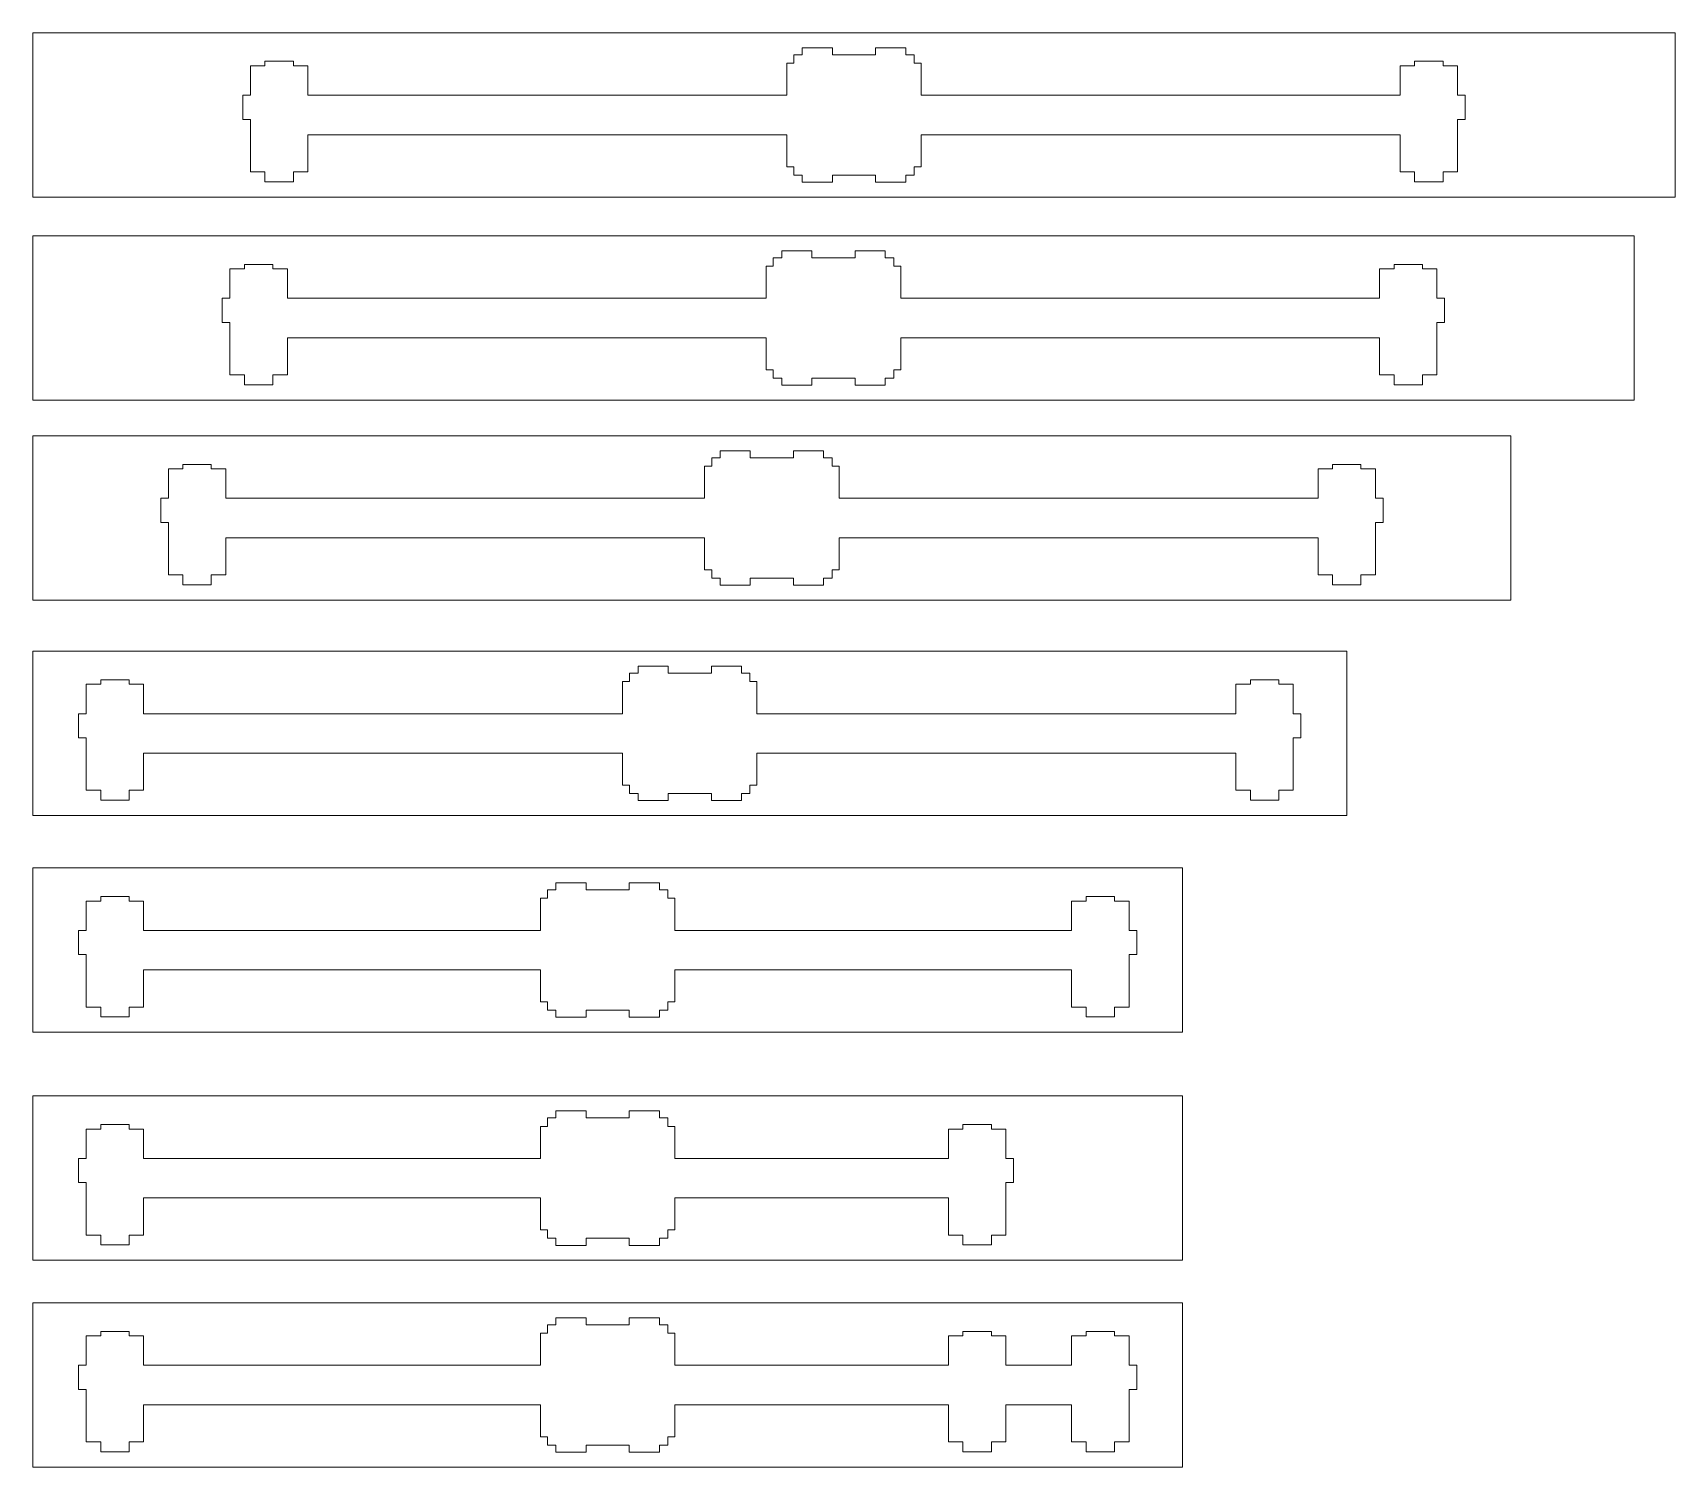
# Model space of a CAD drawing. Header units: millimetres. Extents: x -489 to 489, y -241 to 468.
# Drawn here: x 298.4 to 488.9, y -71.3 to 95.1 of the extents above; entities that cross this region are included whole.
import ezdxf

# ---------------------------------------------------------------- set-up
doc = ezdxf.new("R2010")
doc.units = ezdxf.units.MM
doc.header["$MEASUREMENT"] = 0
doc.layers.add('Layer 1', color=7, linetype='Continuous')

msp = doc.modelspace()

# ---------------------------------------------------------------- linework, layer by layer
at = {"layer": 'Layer 1', "color": 250, "lineweight": 9}
for points in [[(298.4269, 76.0051), (488.9269, 76.0051), (488.9269, 95.0551), (298.4269, 95.0551), (298.4269, 76.0051)], [(298.4269, 52.4551), (484.1639, 52.4551), (484.1639, 71.5051), (298.4269, 71.5051), (298.4269, 52.4551)], [(298.4269, 29.26), (469.8769, 29.26), (469.8769, 48.31), (298.4269, 48.31), (298.4269, 29.26)], [(298.4269, 4.2793), (450.8269, 4.2793), (450.8269, 23.3293), (298.4269, 23.3293), (298.4269, 4.2793)], [(298.4269, -20.856), (431.7769, -20.856), (431.7769, -1.806), (298.4269, -1.806), (298.4269, -20.856)], [(298.4269, -47.3027), (431.7769, -47.3027), (431.7769, -28.2527), (298.4269, -28.2527), (298.4269, -47.3027)], [(298.4269, -71.3027), (431.7769, -71.3027), (431.7769, -52.2527), (298.4269, -52.2527), (298.4269, -71.3027)]]:
    msp.add_lwpolyline(points, close=True, dxfattribs=at)
for points in [[(328.6529, 91.7531), (328.6529, 91.7531), (325.3509, 91.7531), (325.3509, 91.7531)], [(325.3509, 91.7531), (325.3509, 91.7531), (325.3509, 91.2197), (325.3509, 91.2197)], [(328.6529, 91.2197), (328.6529, 91.2197), (328.6529, 91.7531), (328.6529, 91.7531)], [(386.6919, 91.5347), (386.6919, 91.5347), (385.8791, 91.5347), (385.8791, 91.5347)], [(385.8791, 87.8161), (385.8791, 87.8161), (385.8791, 91.5347), (385.8791, 91.5347)], [(386.6919, 92.5151), (386.6919, 92.5151), (386.6919, 91.5347), (386.6919, 91.5347)], [(386.6919, 92.5151), (386.6919, 92.5151), (387.6724, 92.5151), (387.6724, 92.5151)], [(391.1725, 93.3279), (391.1725, 93.3279), (387.6724, 93.3279), (387.6724, 93.3279)], [(387.6724, 93.3279), (387.6724, 93.3279), (387.6724, 92.5151), (387.6724, 92.5151)], [(391.1725, 92.5151), (391.1725, 92.5151), (391.1725, 93.3279), (391.1725, 93.3279)], [(396.1814, 92.5151), (396.1814, 92.5151), (391.1725, 92.5151), (391.1725, 92.5151)], [(399.6815, 93.3279), (399.6815, 93.3279), (396.1814, 93.3279), (396.1814, 93.3279)], [(396.1814, 93.3279), (396.1814, 93.3279), (396.1814, 92.5151), (396.1814, 92.5151)], [(399.6815, 92.5151), (399.6815, 92.5151), (399.6815, 93.3279), (399.6815, 93.3279)], [(400.6619, 92.5151), (400.6619, 92.5151), (399.6815, 92.5151), (399.6815, 92.5151)], [(400.6619, 92.5151), (400.6619, 92.5151), (400.6619, 91.5347), (400.6619, 91.5347)], [(400.6619, 91.5347), (400.6619, 91.5347), (401.4747, 91.5347), (401.4747, 91.5347)], [(401.4747, 87.8161), (401.4747, 87.8161), (401.4747, 91.5347), (401.4747, 91.5347)], [(458.7009, 91.2197), (458.7009, 91.2197), (458.7009, 91.7531), (458.7009, 91.7531)], [(458.7009, 91.7531), (458.7009, 91.7531), (462.0029, 91.7531), (462.0029, 91.7531)], [(462.0029, 91.7531), (462.0029, 91.7531), (462.0029, 91.2197), (462.0029, 91.2197)], [(325.3509, 91.2197), (325.3509, 91.2197), (323.6745, 91.2197), (323.6745, 91.2197)], [(323.6745, 91.2197), (323.6745, 91.2197), (323.6745, 87.8161), (323.6745, 87.8161)], [(330.3293, 91.2197), (330.3293, 91.2197), (328.6529, 91.2197), (328.6529, 91.2197)], [(330.3293, 87.8161), (330.3293, 87.8161), (330.3293, 91.2197), (330.3293, 91.2197)], [(457.0245, 87.8161), (457.0245, 87.8161), (457.0245, 91.2197), (457.0245, 91.2197)], [(457.0245, 91.2197), (457.0245, 91.2197), (458.7009, 91.2197), (458.7009, 91.2197)], [(462.0029, 91.2197), (462.0029, 91.2197), (463.6793, 91.2197), (463.6793, 91.2197)], [(463.6793, 91.2197), (463.6793, 91.2197), (463.6793, 87.8161), (463.6793, 87.8161)], [(323.6745, 87.8161), (323.6745, 87.8161), (322.7855, 87.8161), (322.7855, 87.8161)], [(322.7855, 87.8161), (322.7855, 87.8161), (322.7855, 85.0221), (322.7855, 85.0221)], [(385.8791, 87.8161), (385.8791, 87.8161), (330.3293, 87.8161), (330.3293, 87.8161)], [(401.4747, 87.8161), (401.4747, 87.8161), (457.0245, 87.8161), (457.0245, 87.8161)], [(463.6793, 87.8161), (463.6793, 87.8161), (464.5683, 87.8161), (464.5683, 87.8161)], [(464.5683, 87.8161), (464.5683, 87.8161), (464.5683, 85.0221), (464.5683, 85.0221)], [(322.7855, 85.0221), (322.7855, 85.0221), (323.6745, 85.0221), (323.6745, 85.0221)], [(323.6745, 85.0221), (323.6745, 85.0221), (323.6745, 78.9261), (323.6745, 78.9261)], [(464.5683, 85.0221), (464.5683, 85.0221), (463.6793, 85.0221), (463.6793, 85.0221)], [(463.6793, 85.0221), (463.6793, 85.0221), (463.6793, 78.9261), (463.6793, 78.9261)], [(330.3293, 78.9261), (330.3293, 78.9261), (330.3293, 83.2441), (330.3293, 83.2441)], [(330.3293, 83.2441), (330.3293, 83.2441), (385.8791, 83.2441), (385.8791, 83.2441)], [(385.8791, 83.2441), (385.8791, 83.2441), (385.8791, 79.5255), (385.8791, 79.5255)], [(401.4747, 79.5255), (401.4747, 79.5255), (401.4747, 83.2441), (401.4747, 83.2441)], [(457.0245, 83.2441), (457.0245, 83.2441), (401.4747, 83.2441), (401.4747, 83.2441)], [(457.0245, 78.9261), (457.0245, 78.9261), (457.0245, 83.2441), (457.0245, 83.2441)], [(323.6745, 78.9261), (323.6745, 78.9261), (325.3509, 78.9261), (325.3509, 78.9261)], [(325.3509, 78.9261), (325.3509, 78.9261), (325.3509, 77.7831), (325.3509, 77.7831)], [(328.6529, 77.7831), (328.6529, 77.7831), (328.6529, 78.9261), (328.6529, 78.9261)], [(328.6529, 78.9261), (328.6529, 78.9261), (330.3293, 78.9261), (330.3293, 78.9261)], [(385.8791, 79.5255), (385.8791, 79.5255), (386.6919, 79.5255), (386.6919, 79.5255)], [(386.6919, 79.5255), (386.6919, 79.5255), (386.6919, 78.5451), (386.6919, 78.5451)], [(386.6919, 78.5451), (386.6919, 78.5451), (387.6724, 78.5451), (387.6724, 78.5451)], [(387.6724, 78.5451), (387.6724, 78.5451), (387.6724, 77.7323), (387.6724, 77.7323)], [(391.1725, 77.7323), (391.1725, 77.7323), (391.1725, 78.5451), (391.1725, 78.5451)], [(391.1725, 78.5451), (391.1725, 78.5451), (396.1814, 78.5451), (396.1814, 78.5451)], [(396.1814, 78.5451), (396.1814, 78.5451), (396.1814, 77.7323), (396.1814, 77.7323)], [(399.6815, 77.7323), (399.6815, 77.7323), (399.6815, 78.5451), (399.6815, 78.5451)], [(400.6619, 78.5451), (400.6619, 78.5451), (399.6815, 78.5451), (399.6815, 78.5451)], [(400.6619, 78.5451), (400.6619, 78.5451), (400.6619, 79.5255), (400.6619, 79.5255)], [(400.6619, 79.5255), (400.6619, 79.5255), (401.4747, 79.5255), (401.4747, 79.5255)], [(458.7009, 78.9261), (458.7009, 78.9261), (457.0245, 78.9261), (457.0245, 78.9261)], [(458.7009, 77.7831), (458.7009, 77.7831), (458.7009, 78.9261), (458.7009, 78.9261)], [(463.6793, 78.9261), (463.6793, 78.9261), (462.0029, 78.9261), (462.0029, 78.9261)], [(462.0029, 78.9261), (462.0029, 78.9261), (462.0029, 77.7831), (462.0029, 77.7831)], [(325.3509, 77.7831), (325.3509, 77.7831), (328.6529, 77.7831), (328.6529, 77.7831)], [(387.6724, 77.7323), (387.6724, 77.7323), (391.1725, 77.7323), (391.1725, 77.7323)], [(396.1814, 77.7323), (396.1814, 77.7323), (399.6815, 77.7323), (399.6815, 77.7323)], [(462.0029, 77.7831), (462.0029, 77.7831), (458.7009, 77.7831), (458.7009, 77.7831)], [(384.3104, 68.9651), (384.3104, 68.9651), (384.3104, 67.9847), (384.3104, 67.9847)], [(384.3104, 68.9651), (384.3104, 68.9651), (385.2909, 68.9651), (385.2909, 68.9651)], [(388.791, 69.7779), (388.791, 69.7779), (385.2909, 69.7779), (385.2909, 69.7779)], [(385.2909, 69.7779), (385.2909, 69.7779), (385.2909, 68.9651), (385.2909, 68.9651)], [(388.791, 68.9651), (388.791, 68.9651), (388.791, 69.7779), (388.791, 69.7779)], [(393.7999, 68.9651), (393.7999, 68.9651), (388.791, 68.9651), (388.791, 68.9651)], [(397.3, 69.7779), (397.3, 69.7779), (393.7999, 69.7779), (393.7999, 69.7779)], [(393.7999, 69.7779), (393.7999, 69.7779), (393.7999, 68.9651), (393.7999, 68.9651)], [(397.3, 68.9651), (397.3, 68.9651), (397.3, 69.7779), (397.3, 69.7779)], [(398.2804, 68.9651), (398.2804, 68.9651), (397.3, 68.9651), (397.3, 68.9651)], [(398.2804, 68.9651), (398.2804, 68.9651), (398.2804, 67.9847), (398.2804, 67.9847)], [(322.9694, 67.6697), (322.9694, 67.6697), (321.293, 67.6697), (321.293, 67.6697)], [(321.293, 67.6697), (321.293, 67.6697), (321.293, 64.2661), (321.293, 64.2661)], [(326.2714, 68.2031), (326.2714, 68.2031), (322.9694, 68.2031), (322.9694, 68.2031)], [(322.9694, 68.2031), (322.9694, 68.2031), (322.9694, 67.6697), (322.9694, 67.6697)], [(326.2714, 67.6697), (326.2714, 67.6697), (326.2714, 68.2031), (326.2714, 68.2031)], [(327.9478, 67.6697), (327.9478, 67.6697), (326.2714, 67.6697), (326.2714, 67.6697)], [(327.9478, 64.2661), (327.9478, 64.2661), (327.9478, 67.6697), (327.9478, 67.6697)], [(384.3104, 67.9847), (384.3104, 67.9847), (383.4976, 67.9847), (383.4976, 67.9847)], [(383.4976, 64.2661), (383.4976, 64.2661), (383.4976, 67.9847), (383.4976, 67.9847)], [(398.2804, 67.9847), (398.2804, 67.9847), (399.0932, 67.9847), (399.0932, 67.9847)], [(399.0932, 64.2661), (399.0932, 64.2661), (399.0932, 67.9847), (399.0932, 67.9847)], [(454.643, 64.2661), (454.643, 64.2661), (454.643, 67.6697), (454.643, 67.6697)], [(454.643, 67.6697), (454.643, 67.6697), (456.3194, 67.6697), (456.3194, 67.6697)], [(456.3194, 67.6697), (456.3194, 67.6697), (456.3194, 68.2031), (456.3194, 68.2031)], [(456.3194, 68.2031), (456.3194, 68.2031), (459.6214, 68.2031), (459.6214, 68.2031)], [(459.6214, 68.2031), (459.6214, 68.2031), (459.6214, 67.6697), (459.6214, 67.6697)], [(459.6214, 67.6697), (459.6214, 67.6697), (461.2978, 67.6697), (461.2978, 67.6697)], [(461.2978, 67.6697), (461.2978, 67.6697), (461.2978, 64.2661), (461.2978, 64.2661)], [(321.293, 64.2661), (321.293, 64.2661), (320.404, 64.2661), (320.404, 64.2661)], [(320.404, 64.2661), (320.404, 64.2661), (320.404, 61.4721), (320.404, 61.4721)], [(383.4976, 64.2661), (383.4976, 64.2661), (327.9478, 64.2661), (327.9478, 64.2661)], [(399.0932, 64.2661), (399.0932, 64.2661), (454.643, 64.2661), (454.643, 64.2661)], [(461.2978, 64.2661), (461.2978, 64.2661), (462.1868, 64.2661), (462.1868, 64.2661)], [(462.1868, 64.2661), (462.1868, 64.2661), (462.1868, 61.4721), (462.1868, 61.4721)], [(320.404, 61.4721), (320.404, 61.4721), (321.293, 61.4721), (321.293, 61.4721)], [(321.293, 61.4721), (321.293, 61.4721), (321.293, 55.3761), (321.293, 55.3761)], [(462.1868, 61.4721), (462.1868, 61.4721), (461.2978, 61.4721), (461.2978, 61.4721)], [(461.2978, 61.4721), (461.2978, 61.4721), (461.2978, 55.3761), (461.2978, 55.3761)], [(327.9478, 55.3761), (327.9478, 55.3761), (327.9478, 59.6941), (327.9478, 59.6941)], [(327.9478, 59.6941), (327.9478, 59.6941), (383.4976, 59.6941), (383.4976, 59.6941)], [(383.4976, 59.6941), (383.4976, 59.6941), (383.4976, 55.9755), (383.4976, 55.9755)], [(399.0932, 55.9755), (399.0932, 55.9755), (399.0932, 59.6941), (399.0932, 59.6941)], [(454.643, 59.6941), (454.643, 59.6941), (399.0932, 59.6941), (399.0932, 59.6941)], [(454.643, 55.3761), (454.643, 55.3761), (454.643, 59.6941), (454.643, 59.6941)], [(321.293, 55.3761), (321.293, 55.3761), (322.9694, 55.3761), (322.9694, 55.3761)], [(322.9694, 55.3761), (322.9694, 55.3761), (322.9694, 54.2331), (322.9694, 54.2331)], [(326.2714, 54.2331), (326.2714, 54.2331), (326.2714, 55.3761), (326.2714, 55.3761)], [(326.2714, 55.3761), (326.2714, 55.3761), (327.9478, 55.3761), (327.9478, 55.3761)], [(383.4976, 55.9755), (383.4976, 55.9755), (384.3104, 55.9755), (384.3104, 55.9755)], [(384.3104, 55.9755), (384.3104, 55.9755), (384.3104, 54.9951), (384.3104, 54.9951)], [(398.2804, 54.9951), (398.2804, 54.9951), (398.2804, 55.9755), (398.2804, 55.9755)], [(398.2804, 55.9755), (398.2804, 55.9755), (399.0932, 55.9755), (399.0932, 55.9755)], [(456.3194, 55.3761), (456.3194, 55.3761), (454.643, 55.3761), (454.643, 55.3761)], [(456.3194, 54.2331), (456.3194, 54.2331), (456.3194, 55.3761), (456.3194, 55.3761)], [(461.2978, 55.3761), (461.2978, 55.3761), (459.6214, 55.3761), (459.6214, 55.3761)], [(459.6214, 55.3761), (459.6214, 55.3761), (459.6214, 54.2331), (459.6214, 54.2331)], [(322.9694, 54.2331), (322.9694, 54.2331), (326.2714, 54.2331), (326.2714, 54.2331)], [(384.3104, 54.9951), (384.3104, 54.9951), (385.2909, 54.9951), (385.2909, 54.9951)], [(385.2909, 54.9951), (385.2909, 54.9951), (385.2909, 54.1823), (385.2909, 54.1823)], [(385.2909, 54.1823), (385.2909, 54.1823), (388.791, 54.1823), (388.791, 54.1823)], [(388.791, 54.1823), (388.791, 54.1823), (388.791, 54.9951), (388.791, 54.9951)], [(388.791, 54.9951), (388.791, 54.9951), (393.7999, 54.9951), (393.7999, 54.9951)], [(393.7999, 54.9951), (393.7999, 54.9951), (393.7999, 54.1823), (393.7999, 54.1823)], [(393.7999, 54.1823), (393.7999, 54.1823), (397.3, 54.1823), (397.3, 54.1823)], [(397.3, 54.1823), (397.3, 54.1823), (397.3, 54.9951), (397.3, 54.9951)], [(398.2804, 54.9951), (398.2804, 54.9951), (397.3, 54.9951), (397.3, 54.9951)], [(459.6214, 54.2331), (459.6214, 54.2331), (456.3194, 54.2331), (456.3194, 54.2331)], [(377.1674, 45.77), (377.1674, 45.77), (377.1674, 44.7896), (377.1674, 44.7896)], [(377.1674, 45.77), (377.1674, 45.77), (378.1479, 45.77), (378.1479, 45.77)], [(381.648, 46.5828), (381.648, 46.5828), (378.1479, 46.5828), (378.1479, 46.5828)], [(378.1479, 46.5828), (378.1479, 46.5828), (378.1479, 45.77), (378.1479, 45.77)], [(381.648, 45.77), (381.648, 45.77), (381.648, 46.5828), (381.648, 46.5828)], [(386.6569, 45.77), (386.6569, 45.77), (381.648, 45.77), (381.648, 45.77)], [(390.157, 46.5828), (390.157, 46.5828), (386.6569, 46.5828), (386.6569, 46.5828)], [(386.6569, 46.5828), (386.6569, 46.5828), (386.6569, 45.77), (386.6569, 45.77)], [(390.157, 45.77), (390.157, 45.77), (390.157, 46.5828), (390.157, 46.5828)], [(391.1374, 45.77), (391.1374, 45.77), (390.157, 45.77), (390.157, 45.77)], [(391.1374, 45.77), (391.1374, 45.77), (391.1374, 44.7896), (391.1374, 44.7896)], [(315.8264, 44.4746), (315.8264, 44.4746), (314.15, 44.4746), (314.15, 44.4746)], [(314.15, 44.4746), (314.15, 44.4746), (314.15, 41.071), (314.15, 41.071)], [(319.1284, 45.008), (319.1284, 45.008), (315.8264, 45.008), (315.8264, 45.008)], [(315.8264, 45.008), (315.8264, 45.008), (315.8264, 44.4746), (315.8264, 44.4746)], [(319.1284, 44.4746), (319.1284, 44.4746), (319.1284, 45.008), (319.1284, 45.008)], [(320.8048, 44.4746), (320.8048, 44.4746), (319.1284, 44.4746), (319.1284, 44.4746)], [(320.8048, 41.071), (320.8048, 41.071), (320.8048, 44.4746), (320.8048, 44.4746)], [(377.1674, 44.7896), (377.1674, 44.7896), (376.3546, 44.7896), (376.3546, 44.7896)], [(376.3546, 41.071), (376.3546, 41.071), (376.3546, 44.7896), (376.3546, 44.7896)], [(391.1374, 44.7896), (391.1374, 44.7896), (391.9502, 44.7896), (391.9502, 44.7896)], [(391.9502, 41.071), (391.9502, 41.071), (391.9502, 44.7896), (391.9502, 44.7896)], [(447.5, 41.071), (447.5, 41.071), (447.5, 44.4746), (447.5, 44.4746)], [(447.5, 44.4746), (447.5, 44.4746), (449.1764, 44.4746), (449.1764, 44.4746)], [(449.1764, 44.4746), (449.1764, 44.4746), (449.1764, 45.008), (449.1764, 45.008)], [(449.1764, 45.008), (449.1764, 45.008), (452.4784, 45.008), (452.4784, 45.008)], [(452.4784, 45.008), (452.4784, 45.008), (452.4784, 44.4746), (452.4784, 44.4746)], [(452.4784, 44.4746), (452.4784, 44.4746), (454.1548, 44.4746), (454.1548, 44.4746)], [(454.1548, 44.4746), (454.1548, 44.4746), (454.1548, 41.071), (454.1548, 41.071)], [(314.15, 41.071), (314.15, 41.071), (313.261, 41.071), (313.261, 41.071)], [(313.261, 41.071), (313.261, 41.071), (313.261, 38.277), (313.261, 38.277)], [(376.3546, 41.071), (376.3546, 41.071), (320.8048, 41.071), (320.8048, 41.071)], [(391.9502, 41.071), (391.9502, 41.071), (447.5, 41.071), (447.5, 41.071)], [(454.1548, 41.071), (454.1548, 41.071), (455.0438, 41.071), (455.0438, 41.071)], [(455.0438, 41.071), (455.0438, 41.071), (455.0438, 38.277), (455.0438, 38.277)], [(313.261, 38.277), (313.261, 38.277), (314.15, 38.277), (314.15, 38.277)], [(314.15, 38.277), (314.15, 38.277), (314.15, 32.181), (314.15, 32.181)], [(455.0438, 38.277), (455.0438, 38.277), (454.1548, 38.277), (454.1548, 38.277)], [(454.1548, 38.277), (454.1548, 38.277), (454.1548, 32.181), (454.1548, 32.181)], [(320.8048, 32.181), (320.8048, 32.181), (320.8048, 36.499), (320.8048, 36.499)], [(320.8048, 36.499), (320.8048, 36.499), (376.3546, 36.499), (376.3546, 36.499)], [(376.3546, 36.499), (376.3546, 36.499), (376.3546, 32.7804), (376.3546, 32.7804)], [(391.9502, 32.7804), (391.9502, 32.7804), (391.9502, 36.499), (391.9502, 36.499)], [(447.5, 36.499), (447.5, 36.499), (391.9502, 36.499), (391.9502, 36.499)], [(447.5, 32.181), (447.5, 32.181), (447.5, 36.499), (447.5, 36.499)], [(376.3546, 32.7804), (376.3546, 32.7804), (377.1674, 32.7804), (377.1674, 32.7804)], [(377.1674, 32.7804), (377.1674, 32.7804), (377.1674, 31.8), (377.1674, 31.8)], [(391.1374, 31.8), (391.1374, 31.8), (391.1374, 32.7804), (391.1374, 32.7804)], [(391.1374, 32.7804), (391.1374, 32.7804), (391.9502, 32.7804), (391.9502, 32.7804)], [(314.15, 32.181), (314.15, 32.181), (315.8264, 32.181), (315.8264, 32.181)], [(315.8264, 32.181), (315.8264, 32.181), (315.8264, 31.038), (315.8264, 31.038)], [(315.8264, 31.038), (315.8264, 31.038), (319.1284, 31.038), (319.1284, 31.038)], [(319.1284, 31.038), (319.1284, 31.038), (319.1284, 32.181), (319.1284, 32.181)], [(319.1284, 32.181), (319.1284, 32.181), (320.8048, 32.181), (320.8048, 32.181)], [(377.1674, 31.8), (377.1674, 31.8), (378.1479, 31.8), (378.1479, 31.8)], [(378.1479, 31.8), (378.1479, 31.8), (378.1479, 30.9872), (378.1479, 30.9872)], [(378.1479, 30.9872), (378.1479, 30.9872), (381.648, 30.9872), (381.648, 30.9872)], [(381.648, 30.9872), (381.648, 30.9872), (381.648, 31.8), (381.648, 31.8)], [(381.648, 31.8), (381.648, 31.8), (386.6569, 31.8), (386.6569, 31.8)], [(386.6569, 31.8), (386.6569, 31.8), (386.6569, 30.9872), (386.6569, 30.9872)], [(386.6569, 30.9872), (386.6569, 30.9872), (390.157, 30.9872), (390.157, 30.9872)], [(390.157, 30.9872), (390.157, 30.9872), (390.157, 31.8), (390.157, 31.8)], [(391.1374, 31.8), (391.1374, 31.8), (390.157, 31.8), (390.157, 31.8)], [(449.1764, 32.181), (449.1764, 32.181), (447.5, 32.181), (447.5, 32.181)], [(449.1764, 31.038), (449.1764, 31.038), (449.1764, 32.181), (449.1764, 32.181)], [(452.4784, 31.038), (452.4784, 31.038), (449.1764, 31.038), (449.1764, 31.038)], [(454.1548, 32.181), (454.1548, 32.181), (452.4784, 32.181), (452.4784, 32.181)], [(452.4784, 32.181), (452.4784, 32.181), (452.4784, 31.038), (452.4784, 31.038)], [(372.123, 21.6021), (372.123, 21.6021), (368.6229, 21.6021), (368.6229, 21.6021)], [(368.6229, 21.6021), (368.6229, 21.6021), (368.6229, 20.7893), (368.6229, 20.7893)], [(372.123, 20.7893), (372.123, 20.7893), (372.123, 21.6021), (372.123, 21.6021)], [(380.632, 21.6021), (380.632, 21.6021), (377.1319, 21.6021), (377.1319, 21.6021)], [(377.1319, 21.6021), (377.1319, 21.6021), (377.1319, 20.7893), (377.1319, 20.7893)], [(380.632, 20.7893), (380.632, 20.7893), (380.632, 21.6021), (380.632, 21.6021)], [(306.3014, 19.4939), (306.3014, 19.4939), (304.625, 19.4939), (304.625, 19.4939)], [(304.625, 19.4939), (304.625, 19.4939), (304.625, 16.0903), (304.625, 16.0903)], [(309.6034, 20.0273), (309.6034, 20.0273), (306.3014, 20.0273), (306.3014, 20.0273)], [(306.3014, 20.0273), (306.3014, 20.0273), (306.3014, 19.4939), (306.3014, 19.4939)], [(309.6034, 19.4939), (309.6034, 19.4939), (309.6034, 20.0273), (309.6034, 20.0273)], [(311.2798, 19.4939), (311.2798, 19.4939), (309.6034, 19.4939), (309.6034, 19.4939)], [(311.2798, 16.0903), (311.2798, 16.0903), (311.2798, 19.4939), (311.2798, 19.4939)], [(367.6424, 19.8089), (367.6424, 19.8089), (366.8296, 19.8089), (366.8296, 19.8089)], [(366.8296, 16.0903), (366.8296, 16.0903), (366.8296, 19.8089), (366.8296, 19.8089)], [(367.6424, 20.7893), (367.6424, 20.7893), (367.6424, 19.8089), (367.6424, 19.8089)], [(367.6424, 20.7893), (367.6424, 20.7893), (368.6229, 20.7893), (368.6229, 20.7893)], [(377.1319, 20.7893), (377.1319, 20.7893), (372.123, 20.7893), (372.123, 20.7893)], [(381.6124, 20.7893), (381.6124, 20.7893), (380.632, 20.7893), (380.632, 20.7893)], [(381.6124, 20.7893), (381.6124, 20.7893), (381.6124, 19.8089), (381.6124, 19.8089)], [(381.6124, 19.8089), (381.6124, 19.8089), (382.4252, 19.8089), (382.4252, 19.8089)], [(382.4252, 16.0903), (382.4252, 16.0903), (382.4252, 19.8089), (382.4252, 19.8089)], [(437.975, 16.0903), (437.975, 16.0903), (437.975, 19.4939), (437.975, 19.4939)], [(437.975, 19.4939), (437.975, 19.4939), (439.6514, 19.4939), (439.6514, 19.4939)], [(439.6514, 19.4939), (439.6514, 19.4939), (439.6514, 20.0273), (439.6514, 20.0273)], [(439.6514, 20.0273), (439.6514, 20.0273), (442.9534, 20.0273), (442.9534, 20.0273)], [(442.9534, 20.0273), (442.9534, 20.0273), (442.9534, 19.4939), (442.9534, 19.4939)], [(442.9534, 19.4939), (442.9534, 19.4939), (444.6298, 19.4939), (444.6298, 19.4939)], [(444.6298, 19.4939), (444.6298, 19.4939), (444.6298, 16.0903), (444.6298, 16.0903)], [(304.625, 16.0903), (304.625, 16.0903), (303.736, 16.0903), (303.736, 16.0903)], [(303.736, 16.0903), (303.736, 16.0903), (303.736, 13.2963), (303.736, 13.2963)], [(366.8296, 16.0903), (366.8296, 16.0903), (311.2798, 16.0903), (311.2798, 16.0903)], [(382.4252, 16.0903), (382.4252, 16.0903), (437.975, 16.0903), (437.975, 16.0903)], [(444.6298, 16.0903), (444.6298, 16.0903), (445.5188, 16.0903), (445.5188, 16.0903)], [(445.5188, 16.0903), (445.5188, 16.0903), (445.5188, 13.2963), (445.5188, 13.2963)], [(303.736, 13.2963), (303.736, 13.2963), (304.625, 13.2963), (304.625, 13.2963)], [(304.625, 13.2963), (304.625, 13.2963), (304.625, 7.2003), (304.625, 7.2003)], [(311.2798, 7.2003), (311.2798, 7.2003), (311.2798, 11.5183), (311.2798, 11.5183)], [(311.2798, 11.5183), (311.2798, 11.5183), (366.8296, 11.5183), (366.8296, 11.5183)], [(366.8296, 11.5183), (366.8296, 11.5183), (366.8296, 7.7997), (366.8296, 7.7997)], [(382.4252, 7.7997), (382.4252, 7.7997), (382.4252, 11.5183), (382.4252, 11.5183)], [(437.975, 11.5183), (437.975, 11.5183), (382.4252, 11.5183), (382.4252, 11.5183)], [(437.975, 7.2003), (437.975, 7.2003), (437.975, 11.5183), (437.975, 11.5183)], [(445.5188, 13.2963), (445.5188, 13.2963), (444.6298, 13.2963), (444.6298, 13.2963)], [(444.6298, 13.2963), (444.6298, 13.2963), (444.6298, 7.2003), (444.6298, 7.2003)], [(366.8296, 7.7997), (366.8296, 7.7997), (367.6424, 7.7997), (367.6424, 7.7997)], [(367.6424, 7.7997), (367.6424, 7.7997), (367.6424, 6.8193), (367.6424, 6.8193)], [(381.6124, 6.8193), (381.6124, 6.8193), (381.6124, 7.7997), (381.6124, 7.7997)], [(381.6124, 7.7997), (381.6124, 7.7997), (382.4252, 7.7997), (382.4252, 7.7997)], [(304.625, 7.2003), (304.625, 7.2003), (306.3014, 7.2003), (306.3014, 7.2003)], [(306.3014, 7.2003), (306.3014, 7.2003), (306.3014, 6.0573), (306.3014, 6.0573)], [(306.3014, 6.0573), (306.3014, 6.0573), (309.6034, 6.0573), (309.6034, 6.0573)], [(309.6034, 6.0573), (309.6034, 6.0573), (309.6034, 7.2003), (309.6034, 7.2003)], [(309.6034, 7.2003), (309.6034, 7.2003), (311.2798, 7.2003), (311.2798, 7.2003)], [(367.6424, 6.8193), (367.6424, 6.8193), (368.6229, 6.8193), (368.6229, 6.8193)], [(368.6229, 6.8193), (368.6229, 6.8193), (368.6229, 6.0065), (368.6229, 6.0065)], [(368.6229, 6.0065), (368.6229, 6.0065), (372.123, 6.0065), (372.123, 6.0065)], [(372.123, 6.0065), (372.123, 6.0065), (372.123, 6.8193), (372.123, 6.8193)], [(372.123, 6.8193), (372.123, 6.8193), (377.1319, 6.8193), (377.1319, 6.8193)], [(377.1319, 6.8193), (377.1319, 6.8193), (377.1319, 6.0065), (377.1319, 6.0065)], [(377.1319, 6.0065), (377.1319, 6.0065), (380.632, 6.0065), (380.632, 6.0065)], [(380.632, 6.0065), (380.632, 6.0065), (380.632, 6.8193), (380.632, 6.8193)], [(381.6124, 6.8193), (381.6124, 6.8193), (380.632, 6.8193), (380.632, 6.8193)], [(439.6514, 7.2003), (439.6514, 7.2003), (437.975, 7.2003), (437.975, 7.2003)], [(439.6514, 6.0573), (439.6514, 6.0573), (439.6514, 7.2003), (439.6514, 7.2003)], [(442.9534, 6.0573), (442.9534, 6.0573), (439.6514, 6.0573), (439.6514, 6.0573)], [(444.6298, 7.2003), (444.6298, 7.2003), (442.9534, 7.2003), (442.9534, 7.2003)], [(442.9534, 7.2003), (442.9534, 7.2003), (442.9534, 6.0573), (442.9534, 6.0573)], [(362.5975, -3.5332), (362.5975, -3.5332), (359.0974, -3.5332), (359.0974, -3.5332)], [(359.0974, -3.5332), (359.0974, -3.5332), (359.0974, -4.346), (359.0974, -4.346)], [(362.5975, -4.346), (362.5975, -4.346), (362.5975, -3.5332), (362.5975, -3.5332)], [(371.1065, -3.5332), (371.1065, -3.5332), (367.6064, -3.5332), (367.6064, -3.5332)], [(367.6064, -3.5332), (367.6064, -3.5332), (367.6064, -4.346), (367.6064, -4.346)], [(371.1065, -4.346), (371.1065, -4.346), (371.1065, -3.5332), (371.1065, -3.5332)], [(306.3009, -5.6414), (306.3009, -5.6414), (304.6245, -5.6414), (304.6245, -5.6414)], [(304.6245, -5.6414), (304.6245, -5.6414), (304.6245, -9.045), (304.6245, -9.045)], [(309.6029, -5.108), (309.6029, -5.108), (306.3009, -5.108), (306.3009, -5.108)], [(306.3009, -5.108), (306.3009, -5.108), (306.3009, -5.6414), (306.3009, -5.6414)], [(309.6029, -5.6414), (309.6029, -5.6414), (309.6029, -5.108), (309.6029, -5.108)], [(311.2793, -5.6414), (311.2793, -5.6414), (309.6029, -5.6414), (309.6029, -5.6414)], [(311.2793, -9.045), (311.2793, -9.045), (311.2793, -5.6414), (311.2793, -5.6414)], [(358.1169, -5.3264), (358.1169, -5.3264), (357.3041, -5.3264), (357.3041, -5.3264)], [(357.3041, -9.045), (357.3041, -9.045), (357.3041, -5.3264), (357.3041, -5.3264)], [(358.1169, -4.346), (358.1169, -4.346), (358.1169, -5.3264), (358.1169, -5.3264)], [(358.1169, -4.346), (358.1169, -4.346), (359.0974, -4.346), (359.0974, -4.346)], [(367.6064, -4.346), (367.6064, -4.346), (362.5975, -4.346), (362.5975, -4.346)], [(372.0869, -4.346), (372.0869, -4.346), (371.1065, -4.346), (371.1065, -4.346)], [(372.0869, -4.346), (372.0869, -4.346), (372.0869, -5.3264), (372.0869, -5.3264)], [(372.0869, -5.3264), (372.0869, -5.3264), (372.8997, -5.3264), (372.8997, -5.3264)], [(372.8997, -9.045), (372.8997, -9.045), (372.8997, -5.3264), (372.8997, -5.3264)], [(420.6009, -5.6414), (420.6009, -5.6414), (418.9245, -5.6414), (418.9245, -5.6414)], [(418.9245, -5.6414), (418.9245, -5.6414), (418.9245, -9.045), (418.9245, -9.045)], [(423.9029, -5.108), (423.9029, -5.108), (420.6009, -5.108), (420.6009, -5.108)], [(420.6009, -5.108), (420.6009, -5.108), (420.6009, -5.6414), (420.6009, -5.6414)], [(423.9029, -5.6414), (423.9029, -5.6414), (423.9029, -5.108), (423.9029, -5.108)], [(425.5793, -5.6414), (425.5793, -5.6414), (423.9029, -5.6414), (423.9029, -5.6414)], [(425.5793, -9.045), (425.5793, -9.045), (425.5793, -5.6414), (425.5793, -5.6414)], [(304.6245, -9.045), (304.6245, -9.045), (303.7355, -9.045), (303.7355, -9.045)], [(303.7355, -9.045), (303.7355, -9.045), (303.7355, -11.839), (303.7355, -11.839)], [(357.3041, -9.045), (357.3041, -9.045), (311.2793, -9.045), (311.2793, -9.045)], [(418.9245, -9.045), (418.9245, -9.045), (372.8997, -9.045), (372.8997, -9.045)], [(426.4683, -9.045), (426.4683, -9.045), (425.5793, -9.045), (425.5793, -9.045)], [(426.4683, -11.839), (426.4683, -11.839), (426.4683, -9.045), (426.4683, -9.045)], [(303.7355, -11.839), (303.7355, -11.839), (304.6245, -11.839), (304.6245, -11.839)], [(304.6245, -11.839), (304.6245, -11.839), (304.6245, -17.935), (304.6245, -17.935)], [(425.5793, -17.935), (425.5793, -17.935), (425.5793, -11.839), (425.5793, -11.839)], [(425.5793, -11.839), (425.5793, -11.839), (426.4683, -11.839), (426.4683, -11.839)], [(311.2793, -17.935), (311.2793, -17.935), (311.2793, -13.617), (311.2793, -13.617)], [(311.2793, -13.617), (311.2793, -13.617), (357.3041, -13.617), (357.3041, -13.617)], [(357.3041, -13.617), (357.3041, -13.617), (357.3041, -17.3356), (357.3041, -17.3356)], [(372.8997, -17.3356), (372.8997, -17.3356), (372.8997, -13.617), (372.8997, -13.617)], [(372.8997, -13.617), (372.8997, -13.617), (418.9245, -13.617), (418.9245, -13.617)], [(418.9245, -13.617), (418.9245, -13.617), (418.9245, -17.935), (418.9245, -17.935)], [(304.6245, -17.935), (304.6245, -17.935), (306.3009, -17.935), (306.3009, -17.935)], [(306.3009, -17.935), (306.3009, -17.935), (306.3009, -19.078), (306.3009, -19.078)], [(309.6029, -19.078), (309.6029, -19.078), (309.6029, -17.935), (309.6029, -17.935)], [(309.6029, -17.935), (309.6029, -17.935), (311.2793, -17.935), (311.2793, -17.935)], [(357.3041, -17.3356), (357.3041, -17.3356), (358.1169, -17.3356), (358.1169, -17.3356)], [(358.1169, -17.3356), (358.1169, -17.3356), (358.1169, -18.316), (358.1169, -18.316)], [(358.1169, -18.316), (358.1169, -18.316), (359.0974, -18.316), (359.0974, -18.316)], [(359.0974, -18.316), (359.0974, -18.316), (359.0974, -19.1288), (359.0974, -19.1288)], [(362.5975, -19.1288), (362.5975, -19.1288), (362.5975, -18.316), (362.5975, -18.316)], [(362.5975, -18.316), (362.5975, -18.316), (367.6064, -18.316), (367.6064, -18.316)], [(367.6064, -18.316), (367.6064, -18.316), (367.6064, -19.1288), (367.6064, -19.1288)], [(371.1065, -19.1288), (371.1065, -19.1288), (371.1065, -18.316), (371.1065, -18.316)], [(372.0869, -18.316), (372.0869, -18.316), (371.1065, -18.316), (371.1065, -18.316)], [(372.0869, -18.316), (372.0869, -18.316), (372.0869, -17.3356), (372.0869, -17.3356)], [(372.0869, -17.3356), (372.0869, -17.3356), (372.8997, -17.3356), (372.8997, -17.3356)], [(418.9245, -17.935), (418.9245, -17.935), (420.6009, -17.935), (420.6009, -17.935)], [(420.6009, -17.935), (420.6009, -17.935), (420.6009, -19.078), (420.6009, -19.078)], [(423.9029, -19.078), (423.9029, -19.078), (423.9029, -17.935), (423.9029, -17.935)], [(423.9029, -17.935), (423.9029, -17.935), (425.5793, -17.935), (425.5793, -17.935)], [(306.3009, -19.078), (306.3009, -19.078), (309.6029, -19.078), (309.6029, -19.078)], [(359.0974, -19.1288), (359.0974, -19.1288), (362.5975, -19.1288), (362.5975, -19.1288)], [(367.6064, -19.1288), (367.6064, -19.1288), (371.1065, -19.1288), (371.1065, -19.1288)], [(420.6009, -19.078), (420.6009, -19.078), (423.9029, -19.078), (423.9029, -19.078)], [(362.5975, -29.9799), (362.5975, -29.9799), (359.0974, -29.9799), (359.0974, -29.9799)], [(359.0974, -29.9799), (359.0974, -29.9799), (359.0974, -30.7927), (359.0974, -30.7927)], [(362.5975, -30.7927), (362.5975, -30.7927), (362.5975, -29.9799), (362.5975, -29.9799)], [(371.1065, -29.9799), (371.1065, -29.9799), (367.6064, -29.9799), (367.6064, -29.9799)], [(367.6064, -29.9799), (367.6064, -29.9799), (367.6064, -30.7927), (367.6064, -30.7927)], [(371.1065, -30.7927), (371.1065, -30.7927), (371.1065, -29.9799), (371.1065, -29.9799)], [(306.3009, -32.0881), (306.3009, -32.0881), (304.6245, -32.0881), (304.6245, -32.0881)], [(304.6245, -32.0881), (304.6245, -32.0881), (304.6245, -35.4917), (304.6245, -35.4917)], [(309.6029, -31.5547), (309.6029, -31.5547), (306.3009, -31.5547), (306.3009, -31.5547)], [(306.3009, -31.5547), (306.3009, -31.5547), (306.3009, -32.0881), (306.3009, -32.0881)], [(309.6029, -32.0881), (309.6029, -32.0881), (309.6029, -31.5547), (309.6029, -31.5547)], [(311.2793, -32.0881), (311.2793, -32.0881), (309.6029, -32.0881), (309.6029, -32.0881)], [(311.2793, -35.4917), (311.2793, -35.4917), (311.2793, -32.0881), (311.2793, -32.0881)], [(358.1169, -31.7731), (358.1169, -31.7731), (357.3041, -31.7731), (357.3041, -31.7731)], [(357.3041, -35.4917), (357.3041, -35.4917), (357.3041, -31.7731), (357.3041, -31.7731)], [(358.1169, -30.7927), (358.1169, -30.7927), (358.1169, -31.7731), (358.1169, -31.7731)], [(358.1169, -30.7927), (358.1169, -30.7927), (359.0974, -30.7927), (359.0974, -30.7927)], [(367.6064, -30.7927), (367.6064, -30.7927), (362.5975, -30.7927), (362.5975, -30.7927)], [(372.0869, -30.7927), (372.0869, -30.7927), (371.1065, -30.7927), (371.1065, -30.7927)], [(372.0869, -30.7927), (372.0869, -30.7927), (372.0869, -31.7731), (372.0869, -31.7731)], [(372.0869, -31.7731), (372.0869, -31.7731), (372.8997, -31.7731), (372.8997, -31.7731)], [(372.8997, -35.4917), (372.8997, -35.4917), (372.8997, -31.7731), (372.8997, -31.7731)], [(406.3135, -32.0881), (406.3135, -32.0881), (404.6371, -32.0881), (404.6371, -32.0881)], [(404.6371, -32.0881), (404.6371, -32.0881), (404.6371, -35.4917), (404.6371, -35.4917)], [(409.6155, -31.5547), (409.6155, -31.5547), (406.3135, -31.5547), (406.3135, -31.5547)], [(406.3135, -31.5547), (406.3135, -31.5547), (406.3135, -32.0881), (406.3135, -32.0881)], [(409.6155, -32.0881), (409.6155, -32.0881), (409.6155, -31.5547), (409.6155, -31.5547)], [(411.2919, -32.0881), (411.2919, -32.0881), (409.6155, -32.0881), (409.6155, -32.0881)], [(411.2919, -35.4917), (411.2919, -35.4917), (411.2919, -32.0881), (411.2919, -32.0881)], [(304.6245, -35.4917), (304.6245, -35.4917), (303.7355, -35.4917), (303.7355, -35.4917)], [(303.7355, -35.4917), (303.7355, -35.4917), (303.7355, -38.2857), (303.7355, -38.2857)], [(357.3041, -35.4917), (357.3041, -35.4917), (311.2793, -35.4917), (311.2793, -35.4917)], [(404.6371, -35.4917), (404.6371, -35.4917), (372.8997, -35.4917), (372.8997, -35.4917)], [(412.1809, -35.4917), (412.1809, -35.4917), (411.2919, -35.4917), (411.2919, -35.4917)], [(412.1809, -38.2857), (412.1809, -38.2857), (412.1809, -35.4917), (412.1809, -35.4917)], [(303.7355, -38.2857), (303.7355, -38.2857), (304.6245, -38.2857), (304.6245, -38.2857)], [(304.6245, -38.2857), (304.6245, -38.2857), (304.6245, -44.3817), (304.6245, -44.3817)], [(411.2919, -44.3817), (411.2919, -44.3817), (411.2919, -38.2857), (411.2919, -38.2857)], [(411.2919, -38.2857), (411.2919, -38.2857), (412.1809, -38.2857), (412.1809, -38.2857)], [(311.2793, -44.3817), (311.2793, -44.3817), (311.2793, -40.0637), (311.2793, -40.0637)], [(311.2793, -40.0637), (311.2793, -40.0637), (357.3041, -40.0637), (357.3041, -40.0637)], [(357.3041, -40.0637), (357.3041, -40.0637), (357.3041, -43.7823), (357.3041, -43.7823)], [(372.8997, -43.7823), (372.8997, -43.7823), (372.8997, -40.0637), (372.8997, -40.0637)], [(372.8997, -40.0637), (372.8997, -40.0637), (404.6371, -40.0637), (404.6371, -40.0637)], [(404.6371, -40.0637), (404.6371, -40.0637), (404.6371, -44.3817), (404.6371, -44.3817)], [(357.3041, -43.7823), (357.3041, -43.7823), (358.1169, -43.7823), (358.1169, -43.7823)], [(358.1169, -43.7823), (358.1169, -43.7823), (358.1169, -44.7627), (358.1169, -44.7627)], [(372.0869, -44.7627), (372.0869, -44.7627), (372.0869, -43.7823), (372.0869, -43.7823)], [(372.0869, -43.7823), (372.0869, -43.7823), (372.8997, -43.7823), (372.8997, -43.7823)], [(304.6245, -44.3817), (304.6245, -44.3817), (306.3009, -44.3817), (306.3009, -44.3817)], [(306.3009, -44.3817), (306.3009, -44.3817), (306.3009, -45.5247), (306.3009, -45.5247)], [(306.3009, -45.5247), (306.3009, -45.5247), (309.6029, -45.5247), (309.6029, -45.5247)], [(309.6029, -45.5247), (309.6029, -45.5247), (309.6029, -44.3817), (309.6029, -44.3817)], [(309.6029, -44.3817), (309.6029, -44.3817), (311.2793, -44.3817), (311.2793, -44.3817)], [(358.1169, -44.7627), (358.1169, -44.7627), (359.0974, -44.7627), (359.0974, -44.7627)], [(359.0974, -44.7627), (359.0974, -44.7627), (359.0974, -45.5755), (359.0974, -45.5755)], [(359.0974, -45.5755), (359.0974, -45.5755), (362.5975, -45.5755), (362.5975, -45.5755)], [(362.5975, -45.5755), (362.5975, -45.5755), (362.5975, -44.7627), (362.5975, -44.7627)], [(362.5975, -44.7627), (362.5975, -44.7627), (367.6064, -44.7627), (367.6064, -44.7627)], [(367.6064, -44.7627), (367.6064, -44.7627), (367.6064, -45.5755), (367.6064, -45.5755)], [(367.6064, -45.5755), (367.6064, -45.5755), (371.1065, -45.5755), (371.1065, -45.5755)], [(371.1065, -45.5755), (371.1065, -45.5755), (371.1065, -44.7627), (371.1065, -44.7627)], [(372.0869, -44.7627), (372.0869, -44.7627), (371.1065, -44.7627), (371.1065, -44.7627)], [(404.6371, -44.3817), (404.6371, -44.3817), (406.3135, -44.3817), (406.3135, -44.3817)], [(406.3135, -44.3817), (406.3135, -44.3817), (406.3135, -45.5247), (406.3135, -45.5247)], [(406.3135, -45.5247), (406.3135, -45.5247), (409.6155, -45.5247), (409.6155, -45.5247)], [(409.6155, -45.5247), (409.6155, -45.5247), (409.6155, -44.3817), (409.6155, -44.3817)], [(409.6155, -44.3817), (409.6155, -44.3817), (411.2919, -44.3817), (411.2919, -44.3817)], [(358.1169, -54.7927), (358.1169, -54.7927), (358.1169, -55.7731), (358.1169, -55.7731)], [(358.1169, -54.7927), (358.1169, -54.7927), (359.0974, -54.7927), (359.0974, -54.7927)], [(362.5975, -53.9799), (362.5975, -53.9799), (359.0974, -53.9799), (359.0974, -53.9799)], [(359.0974, -53.9799), (359.0974, -53.9799), (359.0974, -54.7927), (359.0974, -54.7927)], [(362.5975, -54.7927), (362.5975, -54.7927), (362.5975, -53.9799), (362.5975, -53.9799)], [(367.6064, -54.7927), (367.6064, -54.7927), (362.5975, -54.7927), (362.5975, -54.7927)], [(371.1065, -53.9799), (371.1065, -53.9799), (367.6064, -53.9799), (367.6064, -53.9799)], [(367.6064, -53.9799), (367.6064, -53.9799), (367.6064, -54.7927), (367.6064, -54.7927)], [(371.1065, -54.7927), (371.1065, -54.7927), (371.1065, -53.9799), (371.1065, -53.9799)], [(372.0869, -54.7927), (372.0869, -54.7927), (371.1065, -54.7927), (371.1065, -54.7927)], [(372.0869, -54.7927), (372.0869, -54.7927), (372.0869, -55.7731), (372.0869, -55.7731)], [(306.3009, -56.0881), (306.3009, -56.0881), (304.6245, -56.0881), (304.6245, -56.0881)], [(304.6245, -56.0881), (304.6245, -56.0881), (304.6245, -59.4917), (304.6245, -59.4917)], [(309.6029, -55.5547), (309.6029, -55.5547), (306.3009, -55.5547), (306.3009, -55.5547)], [(306.3009, -55.5547), (306.3009, -55.5547), (306.3009, -56.0881), (306.3009, -56.0881)], [(309.6029, -56.0881), (309.6029, -56.0881), (309.6029, -55.5547), (309.6029, -55.5547)], [(311.2793, -56.0881), (311.2793, -56.0881), (309.6029, -56.0881), (309.6029, -56.0881)], [(311.2793, -59.4917), (311.2793, -59.4917), (311.2793, -56.0881), (311.2793, -56.0881)], [(358.1169, -55.7731), (358.1169, -55.7731), (357.3041, -55.7731), (357.3041, -55.7731)], [(357.3041, -59.4917), (357.3041, -59.4917), (357.3041, -55.7731), (357.3041, -55.7731)], [(372.0869, -55.7731), (372.0869, -55.7731), (372.8997, -55.7731), (372.8997, -55.7731)], [(372.8997, -59.4917), (372.8997, -59.4917), (372.8997, -55.7731), (372.8997, -55.7731)], [(406.3135, -56.0881), (406.3135, -56.0881), (404.6371, -56.0881), (404.6371, -56.0881)], [(404.6371, -56.0881), (404.6371, -56.0881), (404.6371, -59.4917), (404.6371, -59.4917)], [(409.6155, -55.5547), (409.6155, -55.5547), (406.3135, -55.5547), (406.3135, -55.5547)], [(406.3135, -55.5547), (406.3135, -55.5547), (406.3135, -56.0881), (406.3135, -56.0881)], [(409.6155, -56.0881), (409.6155, -56.0881), (409.6155, -55.5547), (409.6155, -55.5547)], [(411.2919, -56.0881), (411.2919, -56.0881), (409.6155, -56.0881), (409.6155, -56.0881)], [(411.2919, -59.4917), (411.2919, -59.4917), (411.2919, -56.0881), (411.2919, -56.0881)], [(420.6009, -56.0881), (420.6009, -56.0881), (418.9245, -56.0881), (418.9245, -56.0881)], [(418.9245, -56.0881), (418.9245, -56.0881), (418.9245, -59.4917), (418.9245, -59.4917)], [(423.9029, -55.5547), (423.9029, -55.5547), (420.6009, -55.5547), (420.6009, -55.5547)], [(420.6009, -55.5547), (420.6009, -55.5547), (420.6009, -56.0881), (420.6009, -56.0881)], [(423.9029, -56.0881), (423.9029, -56.0881), (423.9029, -55.5547), (423.9029, -55.5547)], [(425.5793, -56.0881), (425.5793, -56.0881), (423.9029, -56.0881), (423.9029, -56.0881)], [(425.5793, -59.4917), (425.5793, -59.4917), (425.5793, -56.0881), (425.5793, -56.0881)], [(304.6245, -59.4917), (304.6245, -59.4917), (303.7355, -59.4917), (303.7355, -59.4917)], [(303.7355, -59.4917), (303.7355, -59.4917), (303.7355, -62.2857), (303.7355, -62.2857)], [(357.3041, -59.4917), (357.3041, -59.4917), (311.2793, -59.4917), (311.2793, -59.4917)], [(404.6371, -59.4917), (404.6371, -59.4917), (372.8997, -59.4917), (372.8997, -59.4917)], [(418.9245, -59.4917), (418.9245, -59.4917), (411.2919, -59.4917), (411.2919, -59.4917)], [(426.4683, -59.4917), (426.4683, -59.4917), (425.5793, -59.4917), (425.5793, -59.4917)], [(426.4683, -62.2857), (426.4683, -62.2857), (426.4683, -59.4917), (426.4683, -59.4917)], [(303.7355, -62.2857), (303.7355, -62.2857), (304.6245, -62.2857), (304.6245, -62.2857)], [(304.6245, -62.2857), (304.6245, -62.2857), (304.6245, -68.3817), (304.6245, -68.3817)], [(425.5793, -68.3817), (425.5793, -68.3817), (425.5793, -62.2857), (425.5793, -62.2857)], [(425.5793, -62.2857), (425.5793, -62.2857), (426.4683, -62.2857), (426.4683, -62.2857)], [(311.2793, -68.3817), (311.2793, -68.3817), (311.2793, -64.0637), (311.2793, -64.0637)], [(311.2793, -64.0637), (311.2793, -64.0637), (357.3041, -64.0637), (357.3041, -64.0637)], [(357.3041, -64.0637), (357.3041, -64.0637), (357.3041, -67.7823), (357.3041, -67.7823)], [(372.8997, -67.7823), (372.8997, -67.7823), (372.8997, -64.0637), (372.8997, -64.0637)], [(372.8997, -64.0637), (372.8997, -64.0637), (404.6371, -64.0637), (404.6371, -64.0637)], [(404.6371, -64.0637), (404.6371, -64.0637), (404.6371, -68.3817), (404.6371, -68.3817)], [(411.2919, -64.0637), (411.2919, -64.0637), (418.9245, -64.0637), (418.9245, -64.0637)], [(411.2919, -68.3817), (411.2919, -68.3817), (411.2919, -64.0637), (411.2919, -64.0637)], [(418.9245, -64.0637), (418.9245, -64.0637), (418.9245, -68.3817), (418.9245, -68.3817)], [(304.6245, -68.3817), (304.6245, -68.3817), (306.3009, -68.3817), (306.3009, -68.3817)], [(306.3009, -68.3817), (306.3009, -68.3817), (306.3009, -69.5247), (306.3009, -69.5247)], [(309.6029, -69.5247), (309.6029, -69.5247), (309.6029, -68.3817), (309.6029, -68.3817)], [(309.6029, -68.3817), (309.6029, -68.3817), (311.2793, -68.3817), (311.2793, -68.3817)], [(357.3041, -67.7823), (357.3041, -67.7823), (358.1169, -67.7823), (358.1169, -67.7823)], [(358.1169, -67.7823), (358.1169, -67.7823), (358.1169, -68.7627), (358.1169, -68.7627)], [(372.0869, -68.7627), (372.0869, -68.7627), (372.0869, -67.7823), (372.0869, -67.7823)], [(372.0869, -67.7823), (372.0869, -67.7823), (372.8997, -67.7823), (372.8997, -67.7823)], [(404.6371, -68.3817), (404.6371, -68.3817), (406.3135, -68.3817), (406.3135, -68.3817)], [(406.3135, -68.3817), (406.3135, -68.3817), (406.3135, -69.5247), (406.3135, -69.5247)], [(409.6155, -69.5247), (409.6155, -69.5247), (409.6155, -68.3817), (409.6155, -68.3817)], [(409.6155, -68.3817), (409.6155, -68.3817), (411.2919, -68.3817), (411.2919, -68.3817)], [(418.9245, -68.3817), (418.9245, -68.3817), (420.6009, -68.3817), (420.6009, -68.3817)], [(420.6009, -68.3817), (420.6009, -68.3817), (420.6009, -69.5247), (420.6009, -69.5247)], [(423.9029, -69.5247), (423.9029, -69.5247), (423.9029, -68.3817), (423.9029, -68.3817)], [(423.9029, -68.3817), (423.9029, -68.3817), (425.5793, -68.3817), (425.5793, -68.3817)], [(306.3009, -69.5247), (306.3009, -69.5247), (309.6029, -69.5247), (309.6029, -69.5247)], [(358.1169, -68.7627), (358.1169, -68.7627), (359.0974, -68.7627), (359.0974, -68.7627)], [(359.0974, -68.7627), (359.0974, -68.7627), (359.0974, -69.5755), (359.0974, -69.5755)], [(359.0974, -69.5755), (359.0974, -69.5755), (362.5975, -69.5755), (362.5975, -69.5755)], [(362.5975, -69.5755), (362.5975, -69.5755), (362.5975, -68.7627), (362.5975, -68.7627)], [(362.5975, -68.7627), (362.5975, -68.7627), (367.6064, -68.7627), (367.6064, -68.7627)], [(367.6064, -68.7627), (367.6064, -68.7627), (367.6064, -69.5755), (367.6064, -69.5755)], [(367.6064, -69.5755), (367.6064, -69.5755), (371.1065, -69.5755), (371.1065, -69.5755)], [(371.1065, -69.5755), (371.1065, -69.5755), (371.1065, -68.7627), (371.1065, -68.7627)], [(372.0869, -68.7627), (372.0869, -68.7627), (371.1065, -68.7627), (371.1065, -68.7627)], [(406.3135, -69.5247), (406.3135, -69.5247), (409.6155, -69.5247), (409.6155, -69.5247)], [(420.6009, -69.5247), (420.6009, -69.5247), (423.9029, -69.5247), (423.9029, -69.5247)]]:
    msp.add_open_spline(points, degree=3, dxfattribs=at)

doc.saveas('drawing.dxf')
